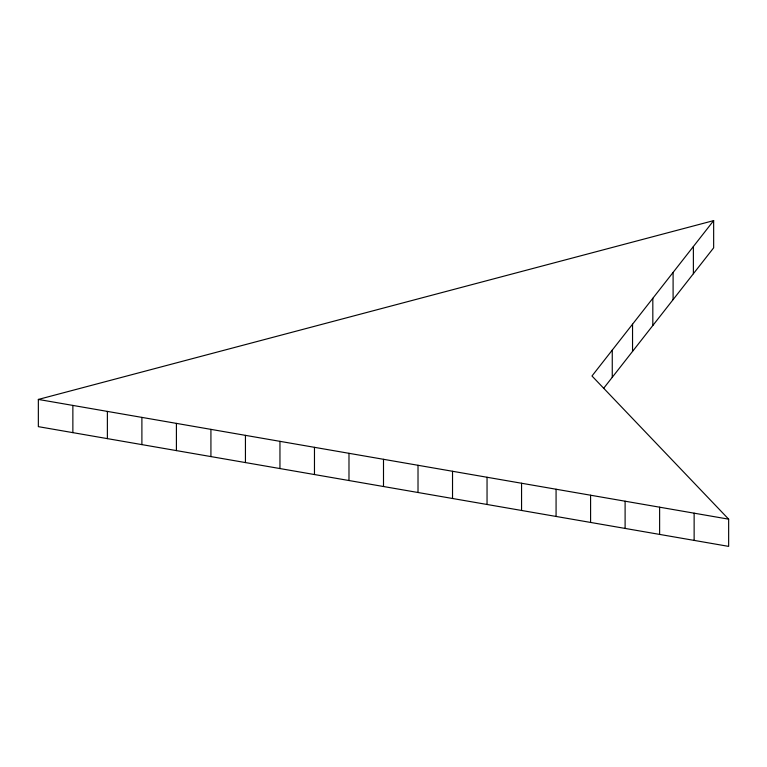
<?xml version="1.0" encoding="UTF-8"?>
<svg xmlns="http://www.w3.org/2000/svg" width="767" height="767" viewBox="0 0 767 767"><rect width="100%" height="100%" fill="white"/><g stroke="black" fill="none" stroke-linecap="round" stroke-linejoin="round"><path stroke-width="1.15" d="M713.655 220.618L591.98 375.993L728.65 519.163L728.65 546.382L38.35 426.653L38.35 399.434L713.655 220.618L713.655 247.837L603.571 388.409M38.35 399.434L728.65 519.163M694.135 513.171L694.135 540.39M693.378 246.514L693.378 273.733M673.1 272.41L673.1 299.629M659.62 507.188L659.62 534.407M652.822 298.305L652.822 325.524M632.545 324.201L632.545 351.42M625.105 501.206L625.105 528.425M612.258 350.097L612.258 377.316M590.59 495.214L590.59 522.432M556.075 489.231L556.075 516.45M521.56 483.239L521.56 510.467M487.045 477.256L487.045 504.475M452.53 471.274L452.53 498.492M418.015 465.281L418.015 492.5M383.5 459.299L383.5 486.518M348.985 453.316L348.985 480.535M314.47 447.324L314.47 474.543M279.955 441.341L279.955 468.56M245.44 435.359L245.44 462.578M210.925 429.367L210.925 456.586M176.41 423.384L176.41 450.603M141.895 417.392L141.895 444.611M107.38 411.409L107.38 438.628M72.865 405.427L72.865 432.646"/></g></svg>
